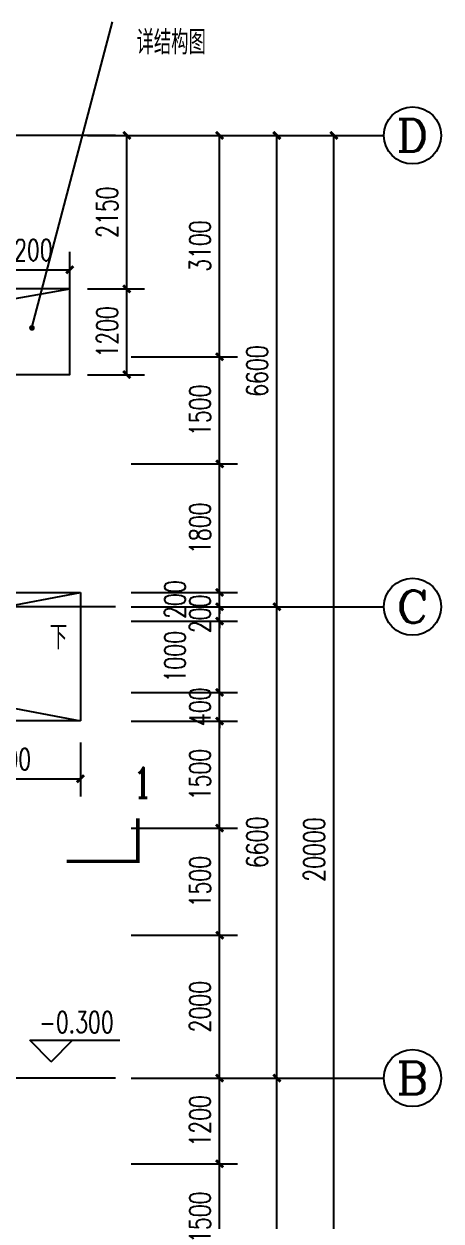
# Model space of a CAD drawing. Header units: millimetres. Extents: x 198973 to 319987, y 50799 to 202761.
# Drawn here: x 219925 to 225765, y 86101 to 102864 of the extents above; entities that cross this region are included whole.
import ezdxf
from ezdxf.enums import TextEntityAlignment as Align

# ---------------------------------------------------------------- set-up
doc = ezdxf.new("R2010")
doc.units = ezdxf.units.MM
doc.header["$LTSCALE"] = 1000
doc.linetypes.add('CENTER', pattern=[2, 1.25, -0.25, 0.25, -0.25])
doc.linetypes.add('DOTE', pattern=[2.42, 2, -0.2, 0.02, -0.2])
doc.layers.get('0').update_dxf_attribs({"color": 8})
doc.layers.get('DEFPOINTS').update_dxf_attribs({"color": 8})
for name, color, linetype in [('01', 8, 'Continuous'), ('AXIS', 8, 'Continuous'), ('AXIS_TEXT', 8, 'Continuous'), ('DIM_ELEV', 8, 'Continuous'), ('DIM_LEAD', 8, 'Continuous'), ('DIM_SYMB', 8, 'Continuous'), ('DOTE', 8, 'CENTER'), ('PUB_DIM', 8, 'Continuous'), ('PUB_TEXT', 8, 'Continuous'), ('WINDOW', 8, 'Continuous')]:
    doc.layers.add(name, color=color, linetype=linetype)
doc.styles.add('_TCH_AXIS', font='COMPLEX', dxfattribs={"bigfont": 'GBCBIG'})
doc.styles.add('_TCH_DIM', font='SIMPLEX', dxfattribs={"bigfont": 'GBCBIG'})
doc.styles.add('_TCH_DIM_T3', font='SIMPLEX', dxfattribs={"width": 0.705882, "bigfont": 'GBCBIG'})
doc.styles.add('_TCH_LABEL', font='COMPLEX', dxfattribs={"bigfont": 'GBCBIG'})
doc.dimstyles.new('_TCH_ARCH&&100', dxfattribs={"dimtxt": 297.5, "dimasz": 100, "dimexe": 250, "dimexo": 300, "dimgap": 126.25, "dimtad": 1, "dimdec": 0, "dimzin": 0, "dimdsep": 46, "dimtxsty": '_TCH_DIM_T3', "dimblk": 'ARCHTICK', "dimcen": 0.09, "dimclrt": 7, "dimazin": 2, "dimtfac": 1, "dimtdec": 0, "dimtix": 1, "dimtmove": 2, "dimatfit": 3, "dimfxl": 0, "dimtolj": 1, "dimtzin": 0, "dimarcsym": 0})

# ---------------------------------------------------------------- blocks, each defined once
blk = doc.blocks.new('_ArchTick')
at = {"color": 0, "linetype": 'ByBlock', "const_width": 0.4}
blk.add_lwpolyline([(-0.5, -0.5), (0.5, 0.5)], dxfattribs=at)
blk = doc.blocks.new('*D59')
at = {"layer": 'DEFPOINTS', "color": 0, "transparency": 16777216}
for p in [(218616, 93103), (220716, 93103), (220716, 92294)]:
    blk.add_point(p, dxfattribs=at)
at = {"layer": 'PUB_DIM', "color": 0, "lineweight": -2, "transparency": 16777216}
for p, q in [((218616, 92803), (218616, 92044)), ((220716, 92803), (220716, 92044)), ((218616, 92294), (220716, 92294))]:
    blk.add_line(p, q, dxfattribs=at)
at = {"layer": 'PUB_DIM', "color": 0, "lineweight": -2, "transparency": 16777216, "xscale": 100, "yscale": 100, "zscale": 100, "rotation": 180}
blk.add_blockref('_ArchTick', (218616, 92294), dxfattribs=at)
at = {"layer": 'PUB_DIM', "color": 0, "lineweight": -2, "transparency": 16777216, "xscale": 100, "yscale": 100, "zscale": 100}
blk.add_blockref('_ArchTick', (220716, 92294), dxfattribs=at)
at = {"layer": 'PUB_DIM', "color": 7, "transparency": 16777216, "insert": (219666, 92569), "char_height": 297.5, "attachment_point": 5, "style": '_TCH_DIM_T3'}
blk.add_mtext('\\A1;2100', dxfattribs=at)
blk = doc.blocks.new('*D66')
at = {"layer": 'DEFPOINTS', "color": 0, "transparency": 16777216}
for p in [(220566, 99423), (219366, 98866), (220566, 98866)]:
    blk.add_point(p, dxfattribs=at)
at = {"layer": 'PUB_DIM', "color": 0, "lineweight": -2, "transparency": 16777216}
for p, q in [((219366, 99166), (219366, 99673)), ((220566, 99166), (220566, 99673)), ((219366, 99423), (220566, 99423))]:
    blk.add_line(p, q, dxfattribs=at)
at = {"layer": 'PUB_DIM', "color": 0, "lineweight": -2, "transparency": 16777216, "xscale": 100, "yscale": 100, "zscale": 100, "rotation": 180}
blk.add_blockref('_ArchTick', (219366, 99423), dxfattribs=at)
at = {"layer": 'PUB_DIM', "color": 0, "lineweight": -2, "transparency": 16777216, "xscale": 100, "yscale": 100, "zscale": 100}
blk.add_blockref('_ArchTick', (220566, 99423), dxfattribs=at)
at = {"layer": 'PUB_DIM', "color": 7, "transparency": 16777216, "insert": (219966, 99698), "char_height": 297.5, "attachment_point": 5, "style": '_TCH_DIM_T3'}
blk.add_mtext('\\A1;1200', dxfattribs=at)
blk = doc.blocks.new('*D67')
at = {"layer": 'DEFPOINTS', "color": 0, "transparency": 16777216}
for p in [(220514, 99153), (221365, 99153), (220514, 97953)]:
    blk.add_point(p, dxfattribs=at)
at = {"layer": 'PUB_DIM', "color": 0, "lineweight": -2, "transparency": 16777216}
for p, q in [((220814, 99153), (221615, 99153)), ((221365, 97953), (221365, 99153)), ((220814, 97953), (221615, 97953))]:
    blk.add_line(p, q, dxfattribs=at)
at = {"layer": 'PUB_DIM', "color": 0, "lineweight": -2, "transparency": 16777216, "xscale": 100, "yscale": 100, "zscale": 100}
for p, rotation in [((221365, 99153), 90), ((221365, 97953), 270)]:
    blk.add_blockref('_ArchTick', p, dxfattribs=dict(at, rotation=rotation))
at = {"layer": 'PUB_DIM', "color": 7, "transparency": 16777216, "insert": (221090, 98553), "char_height": 297.5, "attachment_point": 5, "rotation": 90, "style": '_TCH_DIM_T3'}
blk.add_mtext('\\A1;1200', dxfattribs=at)
blk = doc.blocks.new('*D68')
at = {"layer": 'DEFPOINTS', "color": 0, "transparency": 16777216}
for p in [(220514, 101303), (221365, 101303), (220514, 99153)]:
    blk.add_point(p, dxfattribs=at)
at = {"layer": 'PUB_DIM', "color": 0, "lineweight": -2, "transparency": 16777216}
for p, q in [((220814, 101303), (221615, 101303)), ((221365, 99153), (221365, 101303)), ((220814, 99153), (221615, 99153))]:
    blk.add_line(p, q, dxfattribs=at)
at = {"layer": 'PUB_DIM', "color": 0, "lineweight": -2, "transparency": 16777216, "xscale": 100, "yscale": 100, "zscale": 100}
for p, rotation in [((221365, 101303), 90), ((221365, 99153), 270)]:
    blk.add_blockref('_ArchTick', p, dxfattribs=dict(at, rotation=rotation))
at = {"layer": 'PUB_DIM', "color": 7, "transparency": 16777216, "insert": (221090, 100228), "char_height": 297.5, "attachment_point": 5, "rotation": 90, "style": '_TCH_DIM_T3'}
blk.add_mtext('\\A1;2150', dxfattribs=at)
blk = doc.blocks.new('*D109')
at = {"layer": 'AXIS', "color": 0, "lineweight": -2, "transparency": 16777216}
for p, q in [((221424, 86904), (222915, 86904)), ((222665, 85404), (222665, 86904)), ((221424, 85404), (222915, 85404))]:
    blk.add_line(p, q, dxfattribs=at)
at = {"layer": 'DEFPOINTS', "color": 0, "transparency": 16777216}
for p in [(221124, 86904), (222665, 86904), (221124, 85404)]:
    blk.add_point(p, dxfattribs=at)
at = {"layer": 'AXIS', "color": 0, "lineweight": -2, "transparency": 16777216, "xscale": 100, "yscale": 100, "zscale": 100}
for p, rotation in [((222665, 86904), 90), ((222665, 85404), 270)]:
    blk.add_blockref('_ArchTick', p, dxfattribs=dict(at, rotation=rotation))
at = {"layer": 'AXIS', "color": 7, "transparency": 16777216, "insert": (222390, 86154), "char_height": 297.5, "attachment_point": 5, "rotation": 90, "style": '_TCH_DIM_T3'}
blk.add_mtext('\\A1;1500', dxfattribs=at)
blk = doc.blocks.new('*D110')
at = {"layer": 'AXIS', "color": 0, "lineweight": -2, "transparency": 16777216}
for p, q in [((221424, 88103), (222915, 88103)), ((222665, 86904), (222665, 88103)), ((221424, 86904), (222915, 86904))]:
    blk.add_line(p, q, dxfattribs=at)
at = {"layer": 'DEFPOINTS', "color": 0, "transparency": 16777216}
for p in [(221124, 88103), (222665, 88103), (221124, 86904)]:
    blk.add_point(p, dxfattribs=at)
at = {"layer": 'AXIS', "color": 0, "lineweight": -2, "transparency": 16777216, "xscale": 100, "yscale": 100, "zscale": 100}
for p, rotation in [((222665, 88103), 90), ((222665, 86904), 270)]:
    blk.add_blockref('_ArchTick', p, dxfattribs=dict(at, rotation=rotation))
at = {"layer": 'AXIS', "color": 7, "transparency": 16777216, "insert": (222390, 87504), "char_height": 297.5, "attachment_point": 5, "rotation": 90, "style": '_TCH_DIM_T3'}
blk.add_mtext('\\A1;1200', dxfattribs=at)
blk = doc.blocks.new('*D111')
at = {"layer": 'AXIS', "color": 0, "lineweight": -2, "transparency": 16777216}
for p, q in [((221424, 90103), (222915, 90103)), ((222665, 88103), (222665, 90103)), ((221424, 88103), (222915, 88103))]:
    blk.add_line(p, q, dxfattribs=at)
at = {"layer": 'DEFPOINTS', "color": 0, "transparency": 16777216}
for p in [(221124, 90103), (222665, 90103), (221124, 88103)]:
    blk.add_point(p, dxfattribs=at)
at = {"layer": 'AXIS', "color": 0, "lineweight": -2, "transparency": 16777216, "xscale": 100, "yscale": 100, "zscale": 100}
for p, rotation in [((222665, 90103), 90), ((222665, 88103), 270)]:
    blk.add_blockref('_ArchTick', p, dxfattribs=dict(at, rotation=rotation))
at = {"layer": 'AXIS', "color": 7, "transparency": 16777216, "insert": (222390, 89103), "char_height": 297.5, "attachment_point": 5, "rotation": 90, "style": '_TCH_DIM_T3'}
blk.add_mtext('\\A1;2000', dxfattribs=at)
blk = doc.blocks.new('*D112')
at = {"layer": 'AXIS', "color": 0, "lineweight": -2, "transparency": 16777216}
for p, q in [((221424, 91603), (222915, 91603)), ((222665, 90103), (222665, 91603)), ((221424, 90103), (222915, 90103))]:
    blk.add_line(p, q, dxfattribs=at)
at = {"layer": 'DEFPOINTS', "color": 0, "transparency": 16777216}
for p in [(221124, 91603), (222665, 91603), (221124, 90103)]:
    blk.add_point(p, dxfattribs=at)
at = {"layer": 'AXIS', "color": 0, "lineweight": -2, "transparency": 16777216, "xscale": 100, "yscale": 100, "zscale": 100}
for p, rotation in [((222665, 91603), 90), ((222665, 90103), 270)]:
    blk.add_blockref('_ArchTick', p, dxfattribs=dict(at, rotation=rotation))
at = {"layer": 'AXIS', "color": 7, "transparency": 16777216, "insert": (222390, 90853), "char_height": 297.5, "attachment_point": 5, "rotation": 90, "style": '_TCH_DIM_T3'}
blk.add_mtext('\\A1;1500', dxfattribs=at)
blk = doc.blocks.new('*D113')
at = {"layer": 'AXIS', "color": 0, "lineweight": -2, "transparency": 16777216}
for p, q in [((221424, 93103), (222915, 93103)), ((222665, 91603), (222665, 93103)), ((221424, 91603), (222915, 91603))]:
    blk.add_line(p, q, dxfattribs=at)
at = {"layer": 'DEFPOINTS', "color": 0, "transparency": 16777216}
for p in [(221124, 93103), (222665, 93103), (221124, 91603)]:
    blk.add_point(p, dxfattribs=at)
at = {"layer": 'AXIS', "color": 0, "lineweight": -2, "transparency": 16777216, "xscale": 100, "yscale": 100, "zscale": 100}
for p, rotation in [((222665, 93103), 90), ((222665, 91603), 270)]:
    blk.add_blockref('_ArchTick', p, dxfattribs=dict(at, rotation=rotation))
at = {"layer": 'AXIS', "color": 7, "transparency": 16777216, "insert": (222390, 92353), "char_height": 297.5, "attachment_point": 5, "rotation": 90, "style": '_TCH_DIM_T3'}
blk.add_mtext('\\A1;1500', dxfattribs=at)
blk = doc.blocks.new('*D114')
at = {"layer": 'AXIS', "color": 0, "lineweight": -2, "transparency": 16777216}
for p, q in [((222665, 93503), (222665, 93603)), ((221424, 93503), (222915, 93503)), ((222665, 93103), (222665, 93503)), ((221424, 93103), (222915, 93103)), ((222665, 93103), (222665, 93003))]:
    blk.add_line(p, q, dxfattribs=at)
at = {"layer": 'DEFPOINTS', "color": 0, "transparency": 16777216}
for p in [(221124, 93503), (222665, 93503), (221124, 93103)]:
    blk.add_point(p, dxfattribs=at)
at = {"layer": 'AXIS', "color": 0, "lineweight": -2, "transparency": 16777216, "xscale": 100, "yscale": 100, "zscale": 100}
for p, rotation in [((222665, 93503), 270), ((222665, 93103), 90)]:
    blk.add_blockref('_ArchTick', p, dxfattribs=dict(at, rotation=rotation))
at = {"layer": 'AXIS', "color": 7, "transparency": 16777216, "insert": (222390, 93303), "char_height": 297.5, "attachment_point": 5, "rotation": 90, "style": '_TCH_DIM_T3'}
blk.add_mtext('\\A1;400', dxfattribs=at)
blk = doc.blocks.new('*D115')
at = {"layer": 'AXIS', "color": 0, "lineweight": -2, "transparency": 16777216}
for p, q in [((221424, 94503), (222915, 94503)), ((222665, 93503), (222665, 94503)), ((221424, 93503), (222915, 93503))]:
    blk.add_line(p, q, dxfattribs=at)
at = {"layer": 'DEFPOINTS', "color": 0, "transparency": 16777216}
for p in [(221124, 94503), (222665, 94503), (221124, 93503)]:
    blk.add_point(p, dxfattribs=at)
at = {"layer": 'AXIS', "color": 0, "lineweight": -2, "transparency": 16777216, "xscale": 100, "yscale": 100, "zscale": 100}
for p, rotation in [((222665, 94503), 90), ((222665, 93503), 270)]:
    blk.add_blockref('_ArchTick', p, dxfattribs=dict(at, rotation=rotation))
at = {"layer": 'AXIS', "color": 7, "transparency": 16777216, "insert": (222040, 94003), "char_height": 297.5, "attachment_point": 5, "rotation": 90, "style": '_TCH_DIM_T3'}
blk.add_mtext('\\A1;1000', dxfattribs=at)
blk = doc.blocks.new('*D116')
at = {"layer": 'AXIS', "color": 0, "lineweight": -2, "transparency": 16777216}
for p, q in [((222665, 94703), (222665, 94803)), ((221424, 94703), (222915, 94703)), ((222665, 94503), (222665, 94703)), ((221424, 94503), (222915, 94503)), ((222665, 94503), (222665, 94403))]:
    blk.add_line(p, q, dxfattribs=at)
at = {"layer": 'DEFPOINTS', "color": 0, "transparency": 16777216}
for p in [(221124, 94703), (222665, 94703), (221124, 94503)]:
    blk.add_point(p, dxfattribs=at)
at = {"layer": 'AXIS', "color": 0, "lineweight": -2, "transparency": 16777216, "xscale": 100, "yscale": 100, "zscale": 100}
for p, rotation in [((222665, 94703), 270), ((222665, 94503), 90)]:
    blk.add_blockref('_ArchTick', p, dxfattribs=dict(at, rotation=rotation))
at = {"layer": 'AXIS', "color": 7, "transparency": 16777216, "insert": (222390, 94603), "char_height": 297.5, "attachment_point": 5, "rotation": 90, "style": '_TCH_DIM_T3'}
blk.add_mtext('\\A1;200', dxfattribs=at)
blk = doc.blocks.new('*D117')
at = {"layer": 'AXIS', "color": 0, "lineweight": -2, "transparency": 16777216}
for p, q in [((221424, 94903), (222915, 94903)), ((222665, 94903), (222665, 95003)), ((222665, 94703), (222665, 94903)), ((221424, 94703), (222915, 94703)), ((222665, 94703), (222665, 94603))]:
    blk.add_line(p, q, dxfattribs=at)
at = {"layer": 'DEFPOINTS', "color": 0, "transparency": 16777216}
for p in [(221124, 94903), (222665, 94903), (221124, 94703)]:
    blk.add_point(p, dxfattribs=at)
at = {"layer": 'AXIS', "color": 0, "lineweight": -2, "transparency": 16777216, "xscale": 100, "yscale": 100, "zscale": 100}
for p, rotation in [((222665, 94903), 270), ((222665, 94703), 90)]:
    blk.add_blockref('_ArchTick', p, dxfattribs=dict(at, rotation=rotation))
at = {"layer": 'AXIS', "color": 7, "transparency": 16777216, "insert": (222040, 94803), "char_height": 297.5, "attachment_point": 5, "rotation": 90, "style": '_TCH_DIM_T3'}
blk.add_mtext('\\A1;200', dxfattribs=at)
blk = doc.blocks.new('*D118')
at = {"layer": 'AXIS', "color": 0, "lineweight": -2, "transparency": 16777216}
for p, q in [((221424, 96703), (222915, 96703)), ((222665, 94903), (222665, 96703)), ((221424, 94903), (222915, 94903))]:
    blk.add_line(p, q, dxfattribs=at)
at = {"layer": 'DEFPOINTS', "color": 0, "transparency": 16777216}
for p in [(221124, 96703), (222665, 96703), (221124, 94903)]:
    blk.add_point(p, dxfattribs=at)
at = {"layer": 'AXIS', "color": 0, "lineweight": -2, "transparency": 16777216, "xscale": 100, "yscale": 100, "zscale": 100}
for p, rotation in [((222665, 96703), 90), ((222665, 94903), 270)]:
    blk.add_blockref('_ArchTick', p, dxfattribs=dict(at, rotation=rotation))
at = {"layer": 'AXIS', "color": 7, "transparency": 16777216, "insert": (222390, 95803), "char_height": 297.5, "attachment_point": 5, "rotation": 90, "style": '_TCH_DIM_T3'}
blk.add_mtext('\\A1;1800', dxfattribs=at)
blk = doc.blocks.new('*D119')
at = {"layer": 'AXIS', "color": 0, "lineweight": -2, "transparency": 16777216}
for p, q in [((221424, 98203), (222915, 98203)), ((222665, 96703), (222665, 98203)), ((221424, 96703), (222915, 96703))]:
    blk.add_line(p, q, dxfattribs=at)
at = {"layer": 'DEFPOINTS', "color": 0, "transparency": 16777216}
for p in [(221124, 98203), (222665, 98203), (221124, 96703)]:
    blk.add_point(p, dxfattribs=at)
at = {"layer": 'AXIS', "color": 0, "lineweight": -2, "transparency": 16777216, "xscale": 100, "yscale": 100, "zscale": 100}
for p, rotation in [((222665, 98203), 90), ((222665, 96703), 270)]:
    blk.add_blockref('_ArchTick', p, dxfattribs=dict(at, rotation=rotation))
at = {"layer": 'AXIS', "color": 7, "transparency": 16777216, "insert": (222390, 97453), "char_height": 297.5, "attachment_point": 5, "rotation": 90, "style": '_TCH_DIM_T3'}
blk.add_mtext('\\A1;1500', dxfattribs=at)
blk = doc.blocks.new('*D120')
at = {"layer": 'AXIS', "color": 0, "lineweight": -2, "transparency": 16777216}
for p, q in [((221424, 101303), (222915, 101303)), ((222665, 98203), (222665, 101303)), ((221424, 98203), (222915, 98203))]:
    blk.add_line(p, q, dxfattribs=at)
at = {"layer": 'DEFPOINTS', "color": 0, "transparency": 16777216}
for p in [(221124, 101303), (222665, 101303), (221124, 98203)]:
    blk.add_point(p, dxfattribs=at)
at = {"layer": 'AXIS', "color": 0, "lineweight": -2, "transparency": 16777216, "xscale": 100, "yscale": 100, "zscale": 100}
for p, rotation in [((222665, 101303), 90), ((222665, 98203), 270)]:
    blk.add_blockref('_ArchTick', p, dxfattribs=dict(at, rotation=rotation))
at = {"layer": 'AXIS', "color": 7, "transparency": 16777216, "insert": (222390, 99753), "char_height": 297.5, "attachment_point": 5, "rotation": 90, "style": '_TCH_DIM_T3'}
blk.add_mtext('\\A1;3100', dxfattribs=at)
blk = doc.blocks.new('*D121')
at = {"layer": 'AXIS', "color": 0, "lineweight": -2, "transparency": 16777216}
for p, q in [((222224, 88103), (223715, 88103)), ((223465, 81303), (223465, 88103)), ((222224, 81303), (223715, 81303))]:
    blk.add_line(p, q, dxfattribs=at)
at = {"layer": 'DEFPOINTS', "color": 0, "transparency": 16777216}
for p in [(221924, 88103), (223465, 88103), (221924, 81303)]:
    blk.add_point(p, dxfattribs=at)
at = {"layer": 'AXIS', "color": 0, "lineweight": -2, "transparency": 16777216, "xscale": 100, "yscale": 100, "zscale": 100}
for p, rotation in [((223465, 88103), 90), ((223465, 81303), 270)]:
    blk.add_blockref('_ArchTick', p, dxfattribs=dict(at, rotation=rotation))
at = {"layer": 'AXIS', "color": 7, "transparency": 16777216, "insert": (223190, 84703), "char_height": 297.5, "attachment_point": 5, "rotation": 90, "style": '_TCH_DIM_T3'}
blk.add_mtext('\\A1;6800', dxfattribs=at)
blk = doc.blocks.new('*D122')
at = {"layer": 'AXIS', "color": 0, "lineweight": -2, "transparency": 16777216}
for p, q in [((222224, 94703), (223715, 94703)), ((223465, 88103), (223465, 94703)), ((222224, 88103), (223715, 88103))]:
    blk.add_line(p, q, dxfattribs=at)
at = {"layer": 'DEFPOINTS', "color": 0, "transparency": 16777216}
for p in [(221924, 94703), (223465, 94703), (221924, 88103)]:
    blk.add_point(p, dxfattribs=at)
at = {"layer": 'AXIS', "color": 0, "lineweight": -2, "transparency": 16777216, "xscale": 100, "yscale": 100, "zscale": 100}
for p, rotation in [((223465, 94703), 90), ((223465, 88103), 270)]:
    blk.add_blockref('_ArchTick', p, dxfattribs=dict(at, rotation=rotation))
at = {"layer": 'AXIS', "color": 7, "transparency": 16777216, "insert": (223190, 91403), "char_height": 297.5, "attachment_point": 5, "rotation": 90, "style": '_TCH_DIM_T3'}
blk.add_mtext('\\A1;6600', dxfattribs=at)
blk = doc.blocks.new('*D123')
at = {"layer": 'AXIS', "color": 0, "lineweight": -2, "transparency": 16777216}
for p, q in [((222224, 101303), (223715, 101303)), ((223465, 94703), (223465, 101303)), ((222224, 94703), (223715, 94703))]:
    blk.add_line(p, q, dxfattribs=at)
at = {"layer": 'DEFPOINTS', "color": 0, "transparency": 16777216}
for p in [(221924, 101303), (223465, 101303), (221924, 94703)]:
    blk.add_point(p, dxfattribs=at)
at = {"layer": 'AXIS', "color": 0, "lineweight": -2, "transparency": 16777216, "xscale": 100, "yscale": 100, "zscale": 100}
for p, rotation in [((223465, 101303), 90), ((223465, 94703), 270)]:
    blk.add_blockref('_ArchTick', p, dxfattribs=dict(at, rotation=rotation))
at = {"layer": 'AXIS', "color": 7, "transparency": 16777216, "insert": (223190, 98003), "char_height": 297.5, "attachment_point": 5, "rotation": 90, "style": '_TCH_DIM_T3'}
blk.add_mtext('\\A1;6600', dxfattribs=at)
blk = doc.blocks.new('*D124')
at = {"layer": 'AXIS', "color": 0, "lineweight": -2, "transparency": 16777216}
for p, q in [((222224, 101303), (224515, 101303)), ((224265, 81303), (224265, 101303)), ((222224, 81303), (224515, 81303))]:
    blk.add_line(p, q, dxfattribs=at)
at = {"layer": 'DEFPOINTS', "color": 0, "transparency": 16777216}
for p in [(221924, 101303), (224265, 101303), (221924, 81303)]:
    blk.add_point(p, dxfattribs=at)
at = {"layer": 'AXIS', "color": 0, "lineweight": -2, "transparency": 16777216, "xscale": 100, "yscale": 100, "zscale": 100}
for p, rotation in [((224265, 101303), 90), ((224265, 81303), 270)]:
    blk.add_blockref('_ArchTick', p, dxfattribs=dict(at, rotation=rotation))
at = {"layer": 'AXIS', "color": 7, "transparency": 16777216, "insert": (223990, 91303), "char_height": 297.5, "attachment_point": 5, "rotation": 90, "style": '_TCH_DIM_T3'}
blk.add_mtext('\\A1;20000', dxfattribs=at)

msp = doc.modelspace()

# ---------------------------------------------------------------- linework, layer by layer
at = {"layer": '01'}
for p, q in [((218616.2, 94903.4), (220716.2, 94903.4)), ((218616.2, 94503.4), (220716.2, 94903.4)), ((220716.2, 94903.4), (220716.2, 93103.4)), ((218616.2, 93503.4), (220716.2, 93103.4)), ((220716.2, 93103.4), (218616.2, 93103.4))]:
    msp.add_line(p, q, dxfattribs=at)
at = {"layer": 'AXIS'}
for p, q in [((221923.7, 101303.4), (224965.1, 101303.4)), ((221923.7, 94703.4), (224965.1, 94703.4)), ((221923.7, 88103.4), (224965.1, 88103.4))]:
    msp.add_line(p, q, dxfattribs=at)
for centre in [(225365.1, 101303.4), (225365.1, 94703.4), (225365.1, 88103.4)]:
    msp.add_circle(centre, 400, dxfattribs=at)
at = {"layer": 'DIM_ELEV'}
for p, q in [((220306.7, 88331.8), (220006.7, 88631.8)), ((220006.7, 88631.8), (221268.2, 88631.8)), ((220306.7, 88331.8), (220606.7, 88631.8))]:
    msp.add_line(p, q, dxfattribs=at)
at = {"layer": 'DIM_LEAD'}
msp.add_line((220037.1, 98607.6), (221164.2, 102891.5), dxfattribs=at)
at = {"layer": 'DIM_LEAD', "const_width": 40}
msp.add_lwpolyline([(220032, 98588.2, 1), (220042.2, 98626.9, 1)], format="xyb", close=True, dxfattribs=at)
at = {"layer": 'DIM_SYMB'}
msp.add_lwpolyline([(220049.2, 94000.4, 0, 0, 0), (220416.2, 94000.4, 80, 0, 0), (220716.2, 94000.4, 0, 0, 0)], format="xyseb", dxfattribs=at)
at = {"layer": 'DIM_SYMB', "const_width": 50}
msp.add_lwpolyline([(220520.7, 91138), (221520.7, 91138), (221520.7, 91738)], dxfattribs=at)
at = {"layer": 'DOTE', "linetype": 'DOTE'}
for p, q in [((221208, 101303.4), (204762, 101303.4)), ((221208, 94703.4), (204762, 94703.4)), ((221208, 88103.4), (204762, 88103.4))]:
    msp.add_line(p, q, dxfattribs=at)
at = {"layer": 'WINDOW'}
msp.add_line((219592.9, 98981), (220566.2, 99153.4), dxfattribs=at)
msp.add_lwpolyline([(219366.2, 98603.4), (219366.2, 97953.4), (220566.2, 97953.4), (220566.2, 99153.4), (219366.2, 99153.4), (219366.2, 99003.4)], dxfattribs=at)

# ---------------------------------------------------------------- texts
at = {"layer": 'AXIS_TEXT', "style": '_TCH_AXIS'}
for s, width, p, p2 in [('D', 1.235294, (225138.8, 101077.1), (225591.3, 101077.1)), ('C', 1.4, (225138.8, 94477.1), (225591.3, 94477.1)), ('B', 1.235294, (225138.8, 87877.1), (225591.3, 87877.1))]:
    msp.add_text(s, height=452.5, dxfattribs=dict(at, width=width)).set_placement(p, p2, align=Align.FIT)
at = {"layer": 'PUB_TEXT', "style": '_TCH_DIM'}
for s, height, p in [('详结构图', 337.59, (221500.4, 102436.5)), ('下', 337.6, (220287.8, 94105.4))]:
    msp.add_text(s, height=height, dxfattribs=at).set_placement(p)
at = {"layer": 'PUB_TEXT', "width": 0.705882}
for s, height, style, p in [('1', 425, '_TCH_LABEL', (221456.4, 92025.5)), ('-0.300', 297.5, '_TCH_DIM', (220138.2, 88736.8))]:
    msp.add_text(s, height=height, dxfattribs=dict(at, style=style)).set_placement(p)

# ---------------------------------------------------------------- dimensions: what is measured, and where the dimension line sits
at = {"layer": 'AXIS'}
for p1, p2, distance, text, picture, middle in [((221123.7, 98203.4), (221123.7, 101303.4), -1541.3, '3100', '*D120', (222390.1, 99753.4)), ((221923.7, 94703.4), (221923.7, 101303.4), -1541.3, '6600', '*D123', (223190.1, 98003.4)), ((221923.7, 81303.4), (221923.7, 101303.4), -2341.3, '20000', '*D124', (223990.1, 91303.4)), ((221123.7, 96703.4), (221123.7, 98203.4), -1541.3, '1500', '*D119', (222390.1, 97453.4)), ((221123.7, 94903.4), (221123.7, 96703.4), -1541.3, '1800', '*D118', (222390.1, 95803.4)), ((221123.7, 94503.4), (221123.7, 94703.4), -1541.3, '200', '*D116', (222390.1, 94603.4)), ((221923.7, 88103.4), (221923.7, 94703.4), -1541.3, '6600', '*D122', (223190.1, 91403.4)), ((221123.7, 93103.4), (221123.7, 93503.4), -1541.3, '400', '*D114', (222390.1, 93303.4)), ((221123.7, 91603.4), (221123.7, 93103.4), -1541.3, '1500', '*D113', (222390.1, 92353.4)), ((221123.7, 90103.4), (221123.7, 91603.4), -1541.3, '1500', '*D112', (222390.1, 90853.4)), ((221123.7, 88103.4), (221123.7, 90103.4), -1541.3, '2000', '*D111', (222390.1, 89103.4)), ((221123.7, 86903.8), (221123.7, 88103.4), -1541.3, '1200', '*D110', (222390.1, 87503.6)), ((221923.7, 81303.4), (221923.7, 88103.4), -1541.3, '6800', '*D121', (223190.1, 84703.4)), ((221123.7, 85403.8), (221123.7, 86903.8), -1541.3, '1500', '*D109', (222390.1, 86153.8))]:
    dim = msp.add_aligned_dim(p1=p1, p2=p2, distance=distance, text=text, dimstyle='_TCH_ARCH&&100', dxfattribs=at)
    dim.commit()
    dim.dimension.update_dxf_attribs({"geometry": picture, "text_midpoint": middle})
for base, p1, p2, text, picture, middle in [((222665.1, 94903.4), (221123.7, 94703.4), (221123.7, 94903.4), '200', '*D117', (222040.1, 94803.4)), ((222665.1, 94503.4), (221123.7, 93503.4), (221123.7, 94503.4), '1000', '*D115', (222040.1, 94003.4))]:
    dim = msp.add_linear_dim(base=base, p1=p1, p2=p2, angle=90, text=text, dimstyle='_TCH_ARCH&&100', dxfattribs=at)
    dim.commit()
    dim.dimension.update_dxf_attribs({"geometry": picture, "text_midpoint": middle, "dimtype": 129})
at = {"layer": 'PUB_DIM'}
for p1, p2, distance, text, picture, middle in [((220514.2, 99153.4), (220514.2, 101303.4), -851.2, '2150', '*D68', (221090.4, 100228.4)), ((219366.2, 98865.8), (220566.2, 98865.8), 557.1, '1200', '*D66', (219966.2, 99697.9)), ((220514.2, 97953.4), (220514.2, 99153.4), -851.2, '1200', '*D67', (221090.4, 98553.4)), ((218616.2, 93103.4), (220716.2, 93103.4), -809.4, '2100', '*D59', (219666.2, 92569))]:
    dim = msp.add_aligned_dim(p1=p1, p2=p2, distance=distance, text=text, dimstyle='_TCH_ARCH&&100', dxfattribs=at)
    dim.commit()
    dim.dimension.update_dxf_attribs({"geometry": picture, "text_midpoint": middle})

doc.saveas('drawing.dxf')
